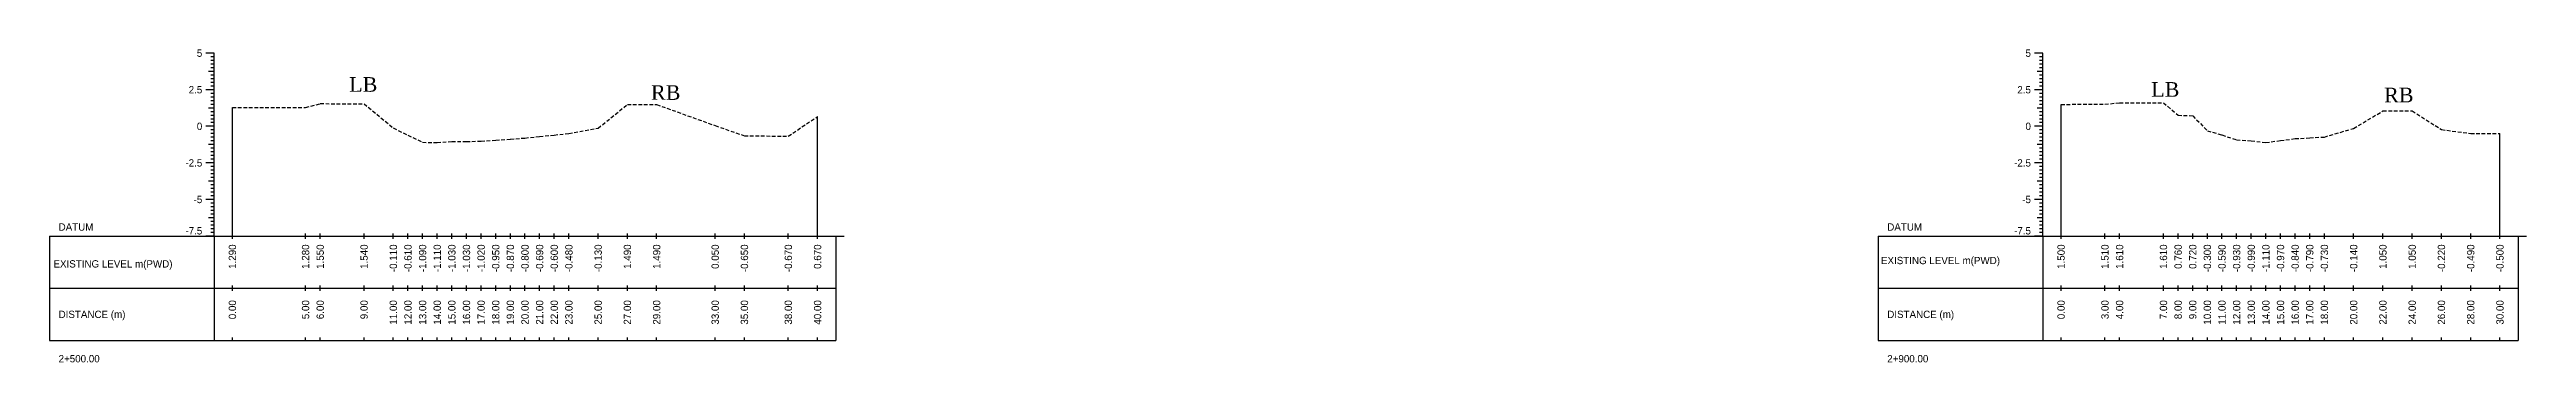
# Model space of a CAD drawing. Header units: inches. Extents: x 6579 to 9220, y -2276 to -1013.
# Drawn here: x 7905.2 to 8074.5, y -1244.5 to -1223.1 of the extents above; entities that cross this region are included whole.
import ezdxf
from ezdxf.enums import TextEntityAlignment as Align

# ---------------------------------------------------------------- set-up
doc = ezdxf.new("R2010")
doc.units = ezdxf.units.IN
doc.header["$MEASUREMENT"] = 0
doc.linetypes.add('HIDDEN', pattern=[0.375, 0.25, -0.125])
doc.layers.add('CS_Drawing', color=7, linetype='Continuous')
doc.layers.add('GL', color=3, linetype='HIDDEN')
doc.styles.add('romans', font='romans.shx')

msp = doc.modelspace()

# ---------------------------------------------------------------- linework, layer by layer
at = {"layer": 'CS_Drawing'}
for p, q in [((7916.45, -1223.39), (7915.89, -1223.39)), ((7916.45, -1223.39), (7916.06, -1223.39)), ((7916.45, -1223.39), (7916.22, -1223.39)), ((7916.45, -1223.64), (7916.22, -1223.64)), ((7916.45, -1223.89), (7916.22, -1223.89)), ((7916.45, -1235.89), (7916.45, -1223.39)), ((8041.45, -1223.39), (8040.89, -1223.39)), ((8041.45, -1223.39), (8041.06, -1223.39)), ((8041.45, -1223.39), (8041.22, -1223.39)), ((8041.45, -1223.64), (8041.22, -1223.64)), ((8041.45, -1223.89), (8041.22, -1223.89)), ((8041.45, -1235.89), (8041.45, -1223.39)), ((7916.45, -1224.64), (7916.06, -1224.64)), ((7916.45, -1224.14), (7916.22, -1224.14)), ((7916.45, -1224.39), (7916.22, -1224.39)), ((7916.45, -1224.64), (7916.22, -1224.64)), ((7916.45, -1224.89), (7916.22, -1224.89)), ((7916.45, -1225.14), (7916.22, -1225.14)), ((7916.45, -1225.39), (7916.22, -1225.39)), ((7916.45, -1225.64), (7916.22, -1225.64)), ((8041.45, -1224.64), (8041.06, -1224.64)), ((8041.45, -1224.14), (8041.22, -1224.14)), ((8041.45, -1224.39), (8041.22, -1224.39)), ((8041.45, -1224.64), (8041.22, -1224.64)), ((8041.45, -1224.89), (8041.22, -1224.89)), ((8041.45, -1225.14), (8041.22, -1225.14)), ((8041.45, -1225.39), (8041.22, -1225.39)), ((8041.45, -1225.64), (8041.22, -1225.64)), ((7916.45, -1225.89), (7915.89, -1225.89)), ((7916.45, -1225.89), (7916.06, -1225.89)), ((7916.45, -1227.14), (7916.06, -1227.14)), ((7916.45, -1225.89), (7916.22, -1225.89)), ((7916.45, -1226.14), (7916.22, -1226.14)), ((7916.45, -1226.39), (7916.22, -1226.39)), ((7916.45, -1226.64), (7916.22, -1226.64)), ((7916.45, -1226.89), (7916.22, -1226.89)), ((7916.45, -1227.14), (7916.22, -1227.14)), ((7916.45, -1227.39), (7916.22, -1227.39)), ((7917.7, -1235.89), (7917.7, -1227.1)), ((8041.45, -1225.89), (8040.89, -1225.89)), ((8041.45, -1225.89), (8041.06, -1225.89)), ((8041.45, -1227.14), (8041.06, -1227.14)), ((8041.45, -1225.89), (8041.22, -1225.89)), ((8041.45, -1226.14), (8041.22, -1226.14)), ((8041.45, -1226.39), (8041.22, -1226.39)), ((8041.45, -1226.64), (8041.22, -1226.64)), ((8041.45, -1226.89), (8041.22, -1226.89)), ((8041.45, -1227.14), (8041.22, -1227.14)), ((8041.45, -1227.39), (8041.22, -1227.39)), ((8042.7, -1235.89), (8042.7, -1226.89)), ((7916.45, -1228.39), (7915.89, -1228.39)), ((7916.45, -1228.39), (7916.06, -1228.39)), ((7916.45, -1227.64), (7916.22, -1227.64)), ((7916.45, -1227.89), (7916.22, -1227.89)), ((7916.45, -1228.14), (7916.22, -1228.14)), ((7916.45, -1228.39), (7916.22, -1228.39)), ((7916.45, -1228.64), (7916.22, -1228.64)), ((7916.45, -1228.89), (7916.22, -1228.89)), ((7916.45, -1229.14), (7916.22, -1229.14)), ((7957.7, -1235.89), (7957.7, -1227.72)), ((8041.45, -1228.39), (8040.89, -1228.39)), ((8041.45, -1228.39), (8041.06, -1228.39)), ((8041.45, -1227.64), (8041.22, -1227.64)), ((8041.45, -1227.89), (8041.22, -1227.89)), ((8041.45, -1228.14), (8041.22, -1228.14)), ((8041.45, -1228.39), (8041.22, -1228.39)), ((8041.45, -1228.64), (8041.22, -1228.64)), ((8041.45, -1228.89), (8041.22, -1228.89)), ((8041.45, -1229.14), (8041.22, -1229.14)), ((8072.7, -1235.89), (8072.7, -1228.89)), ((7916.45, -1230.89), (7915.89, -1230.89)), ((7916.45, -1229.64), (7916.06, -1229.64)), ((7916.45, -1230.89), (7916.06, -1230.89)), ((7916.45, -1229.39), (7916.22, -1229.39)), ((7916.45, -1229.64), (7916.22, -1229.64)), ((7916.45, -1229.89), (7916.22, -1229.89)), ((7916.45, -1230.14), (7916.22, -1230.14)), ((7916.45, -1230.39), (7916.22, -1230.39)), ((7916.45, -1230.64), (7916.22, -1230.64)), ((7916.45, -1230.89), (7916.22, -1230.89)), ((8041.45, -1230.89), (8040.89, -1230.89)), ((8041.45, -1229.64), (8041.06, -1229.64)), ((8041.45, -1230.89), (8041.06, -1230.89)), ((8041.45, -1229.39), (8041.22, -1229.39)), ((8041.45, -1229.64), (8041.22, -1229.64)), ((8041.45, -1229.89), (8041.22, -1229.89)), ((8041.45, -1230.14), (8041.22, -1230.14)), ((8041.45, -1230.39), (8041.22, -1230.39)), ((8041.45, -1230.64), (8041.22, -1230.64)), ((8041.45, -1230.89), (8041.22, -1230.89)), ((7916.45, -1232.14), (7916.06, -1232.14)), ((7916.45, -1231.14), (7916.22, -1231.14)), ((7916.45, -1231.39), (7916.22, -1231.39)), ((7916.45, -1231.64), (7916.22, -1231.64)), ((7916.45, -1231.89), (7916.22, -1231.89)), ((7916.45, -1232.14), (7916.22, -1232.14)), ((7916.45, -1232.39), (7916.22, -1232.39)), ((8041.45, -1232.14), (8041.06, -1232.14)), ((8041.45, -1231.14), (8041.22, -1231.14)), ((8041.45, -1231.39), (8041.22, -1231.39)), ((8041.45, -1231.64), (8041.22, -1231.64)), ((8041.45, -1231.89), (8041.22, -1231.89)), ((8041.45, -1232.14), (8041.22, -1232.14)), ((8041.45, -1232.39), (8041.22, -1232.39)), ((7916.45, -1233.39), (7915.89, -1233.39)), ((7916.45, -1233.39), (7916.06, -1233.39)), ((7916.45, -1232.64), (7916.22, -1232.64)), ((7916.45, -1232.89), (7916.22, -1232.89)), ((7916.45, -1233.14), (7916.22, -1233.14)), ((7916.45, -1233.39), (7916.22, -1233.39)), ((7916.45, -1233.64), (7916.22, -1233.64)), ((7916.45, -1233.89), (7916.22, -1233.89)), ((7916.45, -1234.14), (7916.22, -1234.14)), ((8041.45, -1233.39), (8040.89, -1233.39)), ((8041.45, -1233.39), (8041.06, -1233.39)), ((8041.45, -1232.64), (8041.22, -1232.64)), ((8041.45, -1232.89), (8041.22, -1232.89)), ((8041.45, -1233.14), (8041.22, -1233.14)), ((8041.45, -1233.39), (8041.22, -1233.39)), ((8041.45, -1233.64), (8041.22, -1233.64)), ((8041.45, -1233.89), (8041.22, -1233.89)), ((8041.45, -1234.14), (8041.22, -1234.14)), ((7905.2, -1235.89), (7916.45, -1235.89)), ((7905.2, -1235.89), (7905.2, -1243.02)), ((7916.45, -1235.89), (7915.89, -1235.89)), ((7916.45, -1234.64), (7916.06, -1234.64)), ((7916.45, -1235.89), (7916.06, -1235.89)), ((7916.45, -1234.39), (7916.22, -1234.39)), ((7916.45, -1234.64), (7916.22, -1234.64)), ((7916.45, -1234.89), (7916.22, -1234.89)), ((7916.45, -1235.14), (7916.22, -1235.14)), ((7916.45, -1235.39), (7916.22, -1235.39)), ((7916.45, -1235.64), (7916.22, -1235.64)), ((7916.45, -1235.89), (7916.22, -1235.89)), ((7916.45, -1235.89), (7958.95, -1235.89)), ((7916.45, -1235.89), (7916.45, -1243.02)), ((7917.7, -1236.08), (7917.7, -1235.71)), ((7922.7, -1236.08), (7922.7, -1235.71)), ((7923.7, -1236.08), (7923.7, -1235.71)), ((7926.7, -1236.08), (7926.7, -1235.71)), ((7928.7, -1236.08), (7928.7, -1235.71)), ((7929.7, -1236.08), (7929.7, -1235.71)), ((7930.7, -1236.08), (7930.7, -1235.71)), ((7931.7, -1236.08), (7931.7, -1235.71)), ((7932.7, -1236.08), (7932.7, -1235.71)), ((7933.7, -1236.08), (7933.7, -1235.71)), ((7934.7, -1236.08), (7934.7, -1235.71)), ((7935.7, -1236.08), (7935.7, -1235.71)), ((7936.7, -1236.08), (7936.7, -1235.71)), ((7937.7, -1236.08), (7937.7, -1235.71)), ((7938.7, -1236.08), (7938.7, -1235.71)), ((7939.7, -1236.08), (7939.7, -1235.71)), ((7940.7, -1236.08), (7940.7, -1235.71)), ((7942.7, -1236.08), (7942.7, -1235.71)), ((7944.7, -1236.08), (7944.7, -1235.71)), ((7946.7, -1236.08), (7946.7, -1235.71)), ((7950.7, -1236.08), (7950.7, -1235.71)), ((7952.7, -1236.08), (7952.7, -1235.71)), ((7955.7, -1236.08), (7955.7, -1235.71)), ((7957.7, -1236.08), (7957.7, -1235.71)), ((7958.95, -1235.89), (7959.51, -1235.89)), ((7958.95, -1235.89), (7959.34, -1235.89)), ((7958.95, -1235.89), (7959.17, -1235.89)), ((7958.95, -1235.89), (7958.95, -1243.02)), ((8030.2, -1235.89), (8041.45, -1235.89)), ((8030.2, -1235.89), (8030.2, -1243.02)), ((8041.45, -1235.89), (8040.89, -1235.89)), ((8041.45, -1234.64), (8041.06, -1234.64)), ((8041.45, -1235.89), (8041.06, -1235.89)), ((8041.45, -1234.39), (8041.22, -1234.39)), ((8041.45, -1234.64), (8041.22, -1234.64)), ((8041.45, -1234.89), (8041.22, -1234.89)), ((8041.45, -1235.14), (8041.22, -1235.14)), ((8041.45, -1235.39), (8041.22, -1235.39)), ((8041.45, -1235.64), (8041.22, -1235.64)), ((8041.45, -1235.89), (8041.22, -1235.89)), ((8041.45, -1235.89), (8073.95, -1235.89)), ((8041.45, -1235.89), (8041.45, -1243.02)), ((8042.7, -1236.08), (8042.7, -1235.71)), ((8045.7, -1236.08), (8045.7, -1235.71)), ((8046.7, -1236.08), (8046.7, -1235.71)), ((8049.7, -1236.08), (8049.7, -1235.71)), ((8050.7, -1236.08), (8050.7, -1235.71)), ((8051.7, -1236.08), (8051.7, -1235.71)), ((8052.7, -1236.08), (8052.7, -1235.71)), ((8053.7, -1236.08), (8053.7, -1235.71)), ((8054.7, -1236.08), (8054.7, -1235.71)), ((8055.7, -1236.08), (8055.7, -1235.71)), ((8056.7, -1236.08), (8056.7, -1235.71)), ((8057.7, -1236.08), (8057.7, -1235.71)), ((8058.7, -1236.08), (8058.7, -1235.71)), ((8059.7, -1236.08), (8059.7, -1235.71)), ((8060.7, -1236.08), (8060.7, -1235.71)), ((8062.7, -1236.08), (8062.7, -1235.71)), ((8064.7, -1236.08), (8064.7, -1235.71)), ((8066.7, -1236.08), (8066.7, -1235.71)), ((8068.7, -1236.08), (8068.7, -1235.71)), ((8070.7, -1236.08), (8070.7, -1235.71)), ((8072.7, -1236.08), (8072.7, -1235.71)), ((8073.95, -1235.89), (8074.51, -1235.89)), ((8073.95, -1235.89), (8074.34, -1235.89)), ((8073.95, -1235.89), (8074.17, -1235.89)), ((8073.95, -1235.89), (8073.95, -1243.02)), ((7917.7, -1239.64), (7917.7, -1239.27)), ((7922.7, -1239.64), (7922.7, -1239.27)), ((7923.7, -1239.64), (7923.7, -1239.27)), ((7926.7, -1239.64), (7926.7, -1239.27)), ((7928.7, -1239.64), (7928.7, -1239.27)), ((7929.7, -1239.64), (7929.7, -1239.27)), ((7930.7, -1239.64), (7930.7, -1239.27)), ((7931.7, -1239.64), (7931.7, -1239.27)), ((7932.7, -1239.64), (7932.7, -1239.27)), ((7933.7, -1239.64), (7933.7, -1239.27)), ((7934.7, -1239.64), (7934.7, -1239.27)), ((7935.7, -1239.64), (7935.7, -1239.27)), ((7936.7, -1239.64), (7936.7, -1239.27)), ((7937.7, -1239.64), (7937.7, -1239.27)), ((7938.7, -1239.64), (7938.7, -1239.27)), ((7939.7, -1239.64), (7939.7, -1239.27)), ((7940.7, -1239.64), (7940.7, -1239.27)), ((7942.7, -1239.64), (7942.7, -1239.27)), ((7944.7, -1239.64), (7944.7, -1239.27)), ((7946.7, -1239.64), (7946.7, -1239.27)), ((7950.7, -1239.64), (7950.7, -1239.27)), ((7952.7, -1239.64), (7952.7, -1239.27)), ((7955.7, -1239.64), (7955.7, -1239.27)), ((7957.7, -1239.64), (7957.7, -1239.27)), ((8042.7, -1239.64), (8042.7, -1239.27)), ((8045.7, -1239.64), (8045.7, -1239.27)), ((8046.7, -1239.64), (8046.7, -1239.27)), ((8049.7, -1239.64), (8049.7, -1239.27)), ((8050.7, -1239.64), (8050.7, -1239.27)), ((8051.7, -1239.64), (8051.7, -1239.27)), ((8052.7, -1239.64), (8052.7, -1239.27)), ((8053.7, -1239.64), (8053.7, -1239.27)), ((8054.7, -1239.64), (8054.7, -1239.27)), ((8055.7, -1239.64), (8055.7, -1239.27)), ((8056.7, -1239.64), (8056.7, -1239.27)), ((8057.7, -1239.64), (8057.7, -1239.27)), ((8058.7, -1239.64), (8058.7, -1239.27)), ((8059.7, -1239.64), (8059.7, -1239.27)), ((8060.7, -1239.64), (8060.7, -1239.27)), ((8062.7, -1239.64), (8062.7, -1239.27)), ((8064.7, -1239.64), (8064.7, -1239.27)), ((8066.7, -1239.64), (8066.7, -1239.27)), ((8068.7, -1239.64), (8068.7, -1239.27)), ((8070.7, -1239.64), (8070.7, -1239.27)), ((8072.7, -1239.64), (8072.7, -1239.27)), ((7905.2, -1239.46), (7916.45, -1239.46)), ((7916.45, -1239.46), (7958.95, -1239.46)), ((7916.45, -1239.46), (7958.95, -1239.46)), ((8030.2, -1239.46), (8041.45, -1239.46)), ((8041.45, -1239.46), (8073.95, -1239.46)), ((8041.45, -1239.46), (8073.95, -1239.46)), ((7905.2, -1243.02), (7916.45, -1243.02)), ((7916.45, -1243.02), (7958.95, -1243.02)), ((7917.7, -1243.02), (7917.7, -1242.83)), ((7922.7, -1243.02), (7922.7, -1242.83)), ((7923.7, -1243.02), (7923.7, -1242.83)), ((7926.7, -1243.02), (7926.7, -1242.83)), ((7928.7, -1243.02), (7928.7, -1242.83)), ((7929.7, -1243.02), (7929.7, -1242.83)), ((7930.7, -1243.02), (7930.7, -1242.83)), ((7931.7, -1243.02), (7931.7, -1242.83)), ((7932.7, -1243.02), (7932.7, -1242.83)), ((7933.7, -1243.02), (7933.7, -1242.83)), ((7934.7, -1243.02), (7934.7, -1242.83)), ((7935.7, -1243.02), (7935.7, -1242.83)), ((7936.7, -1243.02), (7936.7, -1242.83)), ((7937.7, -1243.02), (7937.7, -1242.83)), ((7938.7, -1243.02), (7938.7, -1242.83)), ((7939.7, -1243.02), (7939.7, -1242.83)), ((7940.7, -1243.02), (7940.7, -1242.83)), ((7942.7, -1243.02), (7942.7, -1242.83)), ((7944.7, -1243.02), (7944.7, -1242.83)), ((7946.7, -1243.02), (7946.7, -1242.83)), ((7950.7, -1243.02), (7950.7, -1242.83)), ((7952.7, -1243.02), (7952.7, -1242.83)), ((7955.7, -1243.02), (7955.7, -1242.83)), ((7957.7, -1243.02), (7957.7, -1242.83)), ((8030.2, -1243.02), (8041.45, -1243.02)), ((8041.45, -1243.02), (8073.95, -1243.02)), ((8042.7, -1243.02), (8042.7, -1242.83)), ((8045.7, -1243.02), (8045.7, -1242.83)), ((8046.7, -1243.02), (8046.7, -1242.83)), ((8049.7, -1243.02), (8049.7, -1242.83)), ((8050.7, -1243.02), (8050.7, -1242.83)), ((8051.7, -1243.02), (8051.7, -1242.83)), ((8052.7, -1243.02), (8052.7, -1242.83)), ((8053.7, -1243.02), (8053.7, -1242.83)), ((8054.7, -1243.02), (8054.7, -1242.83)), ((8055.7, -1243.02), (8055.7, -1242.83)), ((8056.7, -1243.02), (8056.7, -1242.83)), ((8057.7, -1243.02), (8057.7, -1242.83)), ((8058.7, -1243.02), (8058.7, -1242.83)), ((8059.7, -1243.02), (8059.7, -1242.83)), ((8060.7, -1243.02), (8060.7, -1242.83)), ((8062.7, -1243.02), (8062.7, -1242.83)), ((8064.7, -1243.02), (8064.7, -1242.83)), ((8066.7, -1243.02), (8066.7, -1242.83)), ((8068.7, -1243.02), (8068.7, -1242.83)), ((8070.7, -1243.02), (8070.7, -1242.83)), ((8072.7, -1243.02), (8072.7, -1242.83))]:
    msp.add_line(p, q, dxfattribs=at)
at = {"layer": 'GL'}
for points in [[(7917.7, -1227.1), (7922.7, -1227.11), (7923.7, -1226.84), (7926.7, -1226.85), (7928.7, -1228.5), (7929.7, -1229), (7930.7, -1229.48), (7931.7, -1229.5), (7932.7, -1229.42), (7933.7, -1229.42), (7934.7, -1229.41), (7935.7, -1229.34), (7936.7, -1229.26), (7937.7, -1229.19), (7938.7, -1229.08), (7939.7, -1228.99), (7940.7, -1228.87), (7942.7, -1228.52), (7944.7, -1226.9), (7946.7, -1226.9), (7950.7, -1228.34), (7952.7, -1229.04), (7955.7, -1229.06), (7957.7, -1227.72)], [(8042.7, -1226.89), (8045.7, -1226.88), (8046.7, -1226.78), (8049.7, -1226.78), (8050.7, -1227.63), (8051.7, -1227.67), (8052.7, -1228.69), (8053.7, -1228.98), (8054.7, -1229.32), (8055.7, -1229.38), (8056.7, -1229.5), (8057.7, -1229.36), (8058.7, -1229.23), (8059.7, -1229.18), (8060.7, -1229.12), (8062.7, -1228.53), (8064.7, -1227.34), (8066.7, -1227.34), (8068.7, -1228.61), (8070.7, -1228.88), (8072.7, -1228.89)]]:
    msp.add_lwpolyline(points, dxfattribs=at)

# ---------------------------------------------------------------- texts
at = {"char_height": 1, "width": 263.4059, "attachment_point": 1, "style": 'romans'}
for s, insert in [('{\\fTimes New Roman|b0|i0|c0|p18;LB}', (7925.68, -1225.03)), ('{\\fTimes New Roman|b0|i0|c0|p18;RB}', (7946.31, -1225.58)), ('{\\fTimes New Roman|b0|i0|c0|p18;LB}', (8048.86, -1225.37)), ('{\\fTimes New Roman|b0|i0|c0|p18;RB}', (8064.78, -1225.75))]:
    msp.add_mtext(s, dxfattribs=dict(at, insert=insert))
at = {"layer": 'CS_Drawing'}
for s, p in [('5', (7915.64, -1223.39)), ('5', (8040.64, -1223.39)), ('2.5', (7915.64, -1225.89)), ('2.5', (8040.64, -1225.89)), ('0', (7915.64, -1228.39)), ('0', (8040.64, -1228.39)), ('-2.5', (7915.64, -1230.89)), ('-2.5', (8040.64, -1230.89)), ('-5', (7915.64, -1233.39)), ('-5', (8040.64, -1233.39))]:
    msp.add_text(s, height=0.5, dxfattribs=at).set_placement(p, align=Align.MIDDLE_RIGHT)
for s, p in [('DATUM', (7905.82, -1235.27)), ('DATUM', (8030.82, -1235.27)), ('EXISTING LEVEL m(PWD)', (7905.47, -1237.79)), ('EXISTING LEVEL m(PWD)', (8030.39, -1237.56)), ('DISTANCE (m)', (7905.82, -1241.24)), ('DISTANCE (m)', (8030.82, -1241.24)), ('2+500.00', (7905.82, -1244.27)), ('2+900.00', (8030.82, -1244.27))]:
    msp.add_text(s, height=0.5, dxfattribs=at).set_placement(p, align=Align.MIDDLE_LEFT)
for p in [(7915.64, -1235.78), (8040.64, -1235.78)]:
    msp.add_text('-7.5', height=0.5, dxfattribs=at).set_placement(p, align=Align.RIGHT)
for s, p in [('1.290', (7917.7, -1236.46)), ('1.280', (7922.7, -1236.46)), ('1.550', (7923.7, -1236.46)), ('1.540', (7926.7, -1236.46)), ('-0.110', (7928.7, -1236.46)), ('-0.610', (7929.7, -1236.46)), ('-1.090', (7930.7, -1236.46)), ('-1.110', (7931.7, -1236.46)), ('-1.030', (7932.7, -1236.46)), ('-1.030', (7933.7, -1236.46)), ('-1.020', (7934.7, -1236.46)), ('-0.950', (7935.7, -1236.46)), ('-0.870', (7936.7, -1236.46)), ('-0.800', (7937.7, -1236.46)), ('-0.690', (7938.7, -1236.46)), ('-0.600', (7939.7, -1236.46)), ('-0.480', (7940.7, -1236.46)), ('-0.130', (7942.7, -1236.46)), ('1.490', (7944.7, -1236.46)), ('1.490', (7946.7, -1236.46)), ('0.050', (7950.7, -1236.46)), ('-0.650', (7952.7, -1236.46)), ('-0.670', (7955.7, -1236.46)), ('0.670', (7957.7, -1236.46)), ('1.500', (8042.7, -1236.46)), ('1.510', (8045.7, -1236.46)), ('1.610', (8046.7, -1236.46)), ('1.610', (8049.7, -1236.46)), ('0.760', (8050.7, -1236.46)), ('0.720', (8051.7, -1236.46)), ('-0.300', (8052.7, -1236.46)), ('-0.590', (8053.7, -1236.46)), ('-0.930', (8054.7, -1236.46)), ('-0.990', (8055.7, -1236.46)), ('-1.110', (8056.7, -1236.46)), ('-0.970', (8057.7, -1236.46)), ('-0.840', (8058.7, -1236.46)), ('-0.790', (8059.7, -1236.46)), ('-0.730', (8060.7, -1236.46)), ('-0.140', (8062.7, -1236.46)), ('1.050', (8064.7, -1236.46)), ('1.050', (8066.7, -1236.46)), ('-0.220', (8068.7, -1236.46)), ('-0.490', (8070.7, -1236.46)), ('-0.500', (8072.7, -1236.46)), ('0.00', (7917.7, -1240.27)), ('5.00', (7922.7, -1240.27)), ('6.00', (7923.7, -1240.27)), ('9.00', (7926.7, -1240.27)), ('11.00', (7928.7, -1240.27)), ('12.00', (7929.7, -1240.27)), ('13.00', (7930.7, -1240.27)), ('14.00', (7931.7, -1240.27)), ('15.00', (7932.7, -1240.27)), ('16.00', (7933.7, -1240.27)), ('17.00', (7934.7, -1240.27)), ('18.00', (7935.7, -1240.27)), ('19.00', (7936.7, -1240.27)), ('20.00', (7937.7, -1240.27)), ('21.00', (7938.7, -1240.27)), ('22.00', (7939.7, -1240.27)), ('23.00', (7940.7, -1240.27)), ('25.00', (7942.7, -1240.27)), ('27.00', (7944.7, -1240.27)), ('29.00', (7946.7, -1240.27)), ('33.00', (7950.7, -1240.27)), ('35.00', (7952.7, -1240.27)), ('38.00', (7955.7, -1240.27)), ('40.00', (7957.7, -1240.27)), ('0.00', (8042.7, -1240.27)), ('3.00', (8045.7, -1240.27)), ('4.00', (8046.7, -1240.27)), ('7.00', (8049.7, -1240.27)), ('8.00', (8050.7, -1240.27)), ('9.00', (8051.7, -1240.27)), ('10.00', (8052.7, -1240.27)), ('11.00', (8053.7, -1240.27)), ('12.00', (8054.7, -1240.27)), ('13.00', (8055.7, -1240.27)), ('14.00', (8056.7, -1240.27)), ('15.00', (8057.7, -1240.27)), ('16.00', (8058.7, -1240.27)), ('17.00', (8059.7, -1240.27)), ('18.00', (8060.7, -1240.27)), ('20.00', (8062.7, -1240.27)), ('22.00', (8064.7, -1240.27)), ('24.00', (8066.7, -1240.27)), ('26.00', (8068.7, -1240.27)), ('28.00', (8070.7, -1240.27)), ('30.00', (8072.7, -1240.27))]:
    msp.add_text(s, height=0.5, rotation=90, dxfattribs=at).set_placement(p, align=Align.MIDDLE_RIGHT)

doc.saveas('drawing.dxf')
